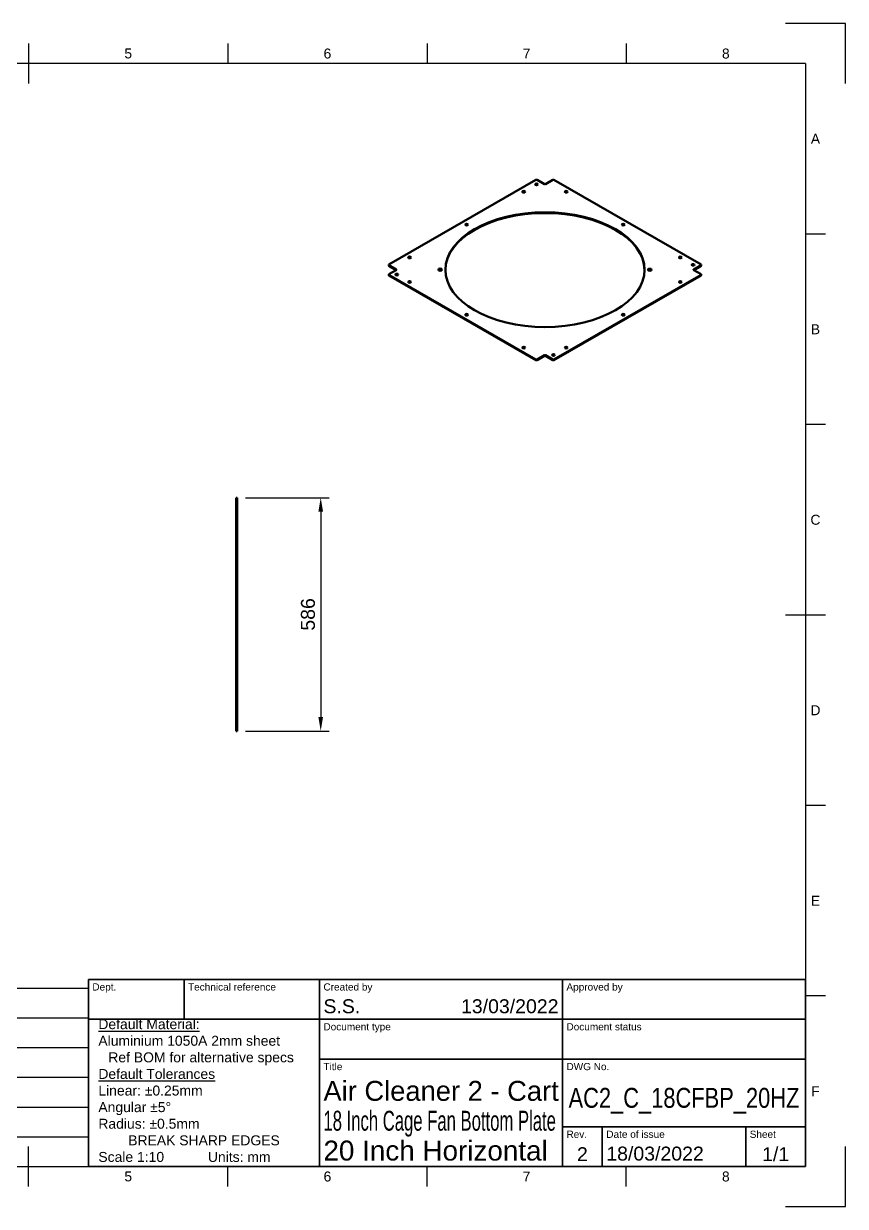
# Model space of a CAD drawing. Header units: millimetres. Extents: x 0 to 420, y 0 to 297.
# Drawn here: x 213.7 to 420, y 0 to 297 of the extents above; entities that cross this region are included whole.
import ezdxf
from ezdxf.enums import TextEntityAlignment as Align

# ---------------------------------------------------------------- set-up
doc = ezdxf.new("R2010")
doc.units = ezdxf.units.MM
doc.header["$LTSCALE"] = 0.75
for name, color, linetype, lineweight in [('Annotations', 7, 'Continuous', 25), ('BOM', 7, 'Continuous', 25), ('Border', 7, 'Continuous', 25), ('Dimensions', 7, 'Continuous', 25), ('TitleBlock', 7, 'Continuous', 35), ('Visible', 7, 'Continuous', 50), ('Visible Narrow', 7, 'Continuous', 25)]:
    doc.layers.add(name, color=color, linetype=linetype, lineweight=lineweight)
doc.styles.add('FusionTitle', font='arial.ttf')
doc.styles.get("Standard").update_dxf_attribs({"font": 'arial.ttf'})
doc.dimstyles.new('ISO-25', dxfattribs={"dimtxt": 3.5, "dimasz": 3.5, "dimexe": 2.1, "dimexo": 2.1, "dimgap": 1.4, "dimtad": 1, "dimzin": 12, "dimdsep": 46, "dimtxsty": 'Standard', "dimcen": 0, "dimclrd": 256, "dimclre": 256, "dimclrt": 256, "dimazin": 3, "dimtp": 0.1, "dimtm": 0.1, "dimtfac": 0.714286, "dimtmove": 0, "dimatfit": 3, "dimfxl": 1, "dimtzin": 12, "dimarcsym": 0})

# ---------------------------------------------------------------- blocks, each defined once
blk = doc.blocks.new('ISO_A3_SHEET')
at = {"layer": 'Border'}
for p, q in [((215, 292), (215, 282)), ((265, 292), (265, 287)), ((315, 292), (315, 287)), ((365, 292), (365, 287)), ((410, 287), (20, 287)), ((410, 287), (410, 10)), ((415, 244.16666), (410, 244.16666)), ((415, 196.33333), (410, 196.33333)), ((415, 148.5), (405, 148.5)), ((415, 100.66667), (410, 100.66667)), ((415, 52.83334), (410, 52.83334)), ((215, 5), (215, 15)), ((20, 10), (410, 10)), ((265, 5), (265, 10)), ((315, 5), (315, 10)), ((365, 5), (365, 10))]:
    blk.add_line(p, q, dxfattribs=at)
at = {"layer": 'Defpoints'}
for p, q in [((420, 297), (405, 297)), ((420, 282), (420, 297)), ((420, 0), (420, 15)), ((405, 0), (420, 0))]:
    blk.add_line(p, q, dxfattribs=at)
at = {"layer": 'Border', "style": 'FusionTitle'}
for s, p in [('5', (240, 289.5)), ('6', (290, 289.5)), ('7', (340, 289.5)), ('8', (390, 289.5)), ('A', (412.5, 268.08333)), ('B', (412.5, 220.25)), ('C', (412.5, 172.41667)), ('D', (412.5, 124.58334)), ('E', (412.5, 76.75001)), ('F', (412.5, 28.91668)), ('5', (240, 7.5)), ('6', (290, 7.5)), ('7', (340, 7.5)), ('8', (390, 7.5))]:
    blk.add_text(s, height=2.5, dxfattribs=at).set_placement(p, align=Align.MIDDLE)
blk = doc.blocks.new('ISO_TITLEBLOCK')
at = {"layer": 'TitleBlock'}
for p, q in [((0, 47), (-180, 47)), ((-180, 47), (-180, 0)), ((-156, 37), (-156, 47)), ((-122, 0), (-122, 47)), ((-61, 0), (-61, 47)), ((0, 0), (0, 47)), ((-180, 37), (0, 37)), ((-122, 27), (0, 27)), ((-61, 10), (0, 10)), ((-51, 0), (-51, 10)), ((-15, 0), (-15, 10)), ((-180, 0), (0, 0))]:
    blk.add_line(p, q, dxfattribs=at)
at = {"layer": 'TitleBlock', "style": 'FusionTitle'}
for s, p in [('Dept.', (-179, 46)), ('Technical reference', (-155, 46)), ('Created by', (-121, 46)), ('Approved by', (-60, 46)), ('Document type', (-121, 36)), ('Document status', (-60, 36)), ('Title', (-121, 26)), ('DWG No.', (-60, 26)), ('Rev.', (-60, 9)), ('Date of issue', (-50, 9)), ('Sheet', (-14, 9))]:
    blk.add_text(s, height=1.8, dxfattribs=at).set_placement(p, align=Align.TOP_LEFT)
for tag, height, p in [('DEPT', 3.5, (-179, 42)), ('TECHNICAL_REFERENCE', 3.5, (-155, 42)), ('CREATED_BY', 3.5, (-121, 42)), ('APPROVED_BY', 3.5, (-60, 42)), ('DOCUMENT_TYPE', 3.5, (-121, 32)), ('DOCUMENT_STATUS', 3.5, (-60, 32)), ('TITLE_1', 5, (-121, 21.5)), ('TITLE_2', 5, (-121, 14)), ('TITLE_3', 5, (-121, 6.5)), ('DATE_OF_ISSUE', 3.5, (-50, 5))]:
    blk.add_attdef(tag, text='', height=height, dxfattribs=at).set_placement(p, align=Align.TOP_LEFT)
for tag, p in [('CREATED_DATE', (-62, 42)), ('APPROVED_DATE', (-0.99, 42))]:
    blk.add_attdef(tag, text='', height=3.5, dxfattribs=at).set_placement(p, align=Align.TOP_RIGHT)
for tag, height, p in [('DRAWING_NUMBER', 5, (-30.5, 19.75)), ('REV', 3.5, (-56, 4.85)), ('SHEET', 3.5, (-7.5, 4.85))]:
    blk.add_attdef(tag, text='', height=height, dxfattribs=at).set_placement(p, align=Align.TOP_CENTER)
blk = doc.blocks.new('*D51')
at = {"layer": 'Defpoints', "color": 0, "transparency": 16777216}
for p in [(267.312696, 177.947081), (267.312696, 119.347081), (288.312696, 119.347081)]:
    blk.add_point(p, dxfattribs=at)
at = {"layer": 'Dimensions', "lineweight": -2, "transparency": 16777216}
for p, q in [((269.412696, 177.947081), (290.412696, 177.947081)), ((288.312696, 174.447081), (288.312696, 122.847081)), ((269.412696, 119.347081), (290.412696, 119.347081))]:
    blk.add_line(p, q, dxfattribs=at)
at = {"layer": 'Dimensions', "transparency": 16777216}
for points in [[(287.729363, 174.447081), (288.89603, 174.447081), (288.312696, 177.947081)], [(287.729363, 122.847081), (288.89603, 122.847081), (288.312696, 119.347081)]]:
    blk.add_solid(points, dxfattribs=at)
at = {"layer": 'Dimensions', "transparency": 16777216, "insert": (285.125691, 148.647081), "char_height": 3.5, "attachment_point": 5, "rotation": 90}
blk.add_mtext('586', dxfattribs=at)
blk = doc.blocks.new('*T38')
at = {"layer": 'BOM', "color": 0, "linetype": 'ByBlock', "lineweight": -2, "transparency": 16777216}
for p, q in [((0, 44.8), (210, 44.8)), ((0, 0), (0, 44.8)), ((19.110502, 0), (19.110502, 44.8)), ((59.479503, 0), (59.479503, 44.8)), ((210, 0), (210, 44.8)), ((0, 37.333333), (210, 37.333333)), ((0, 29.866667), (210, 29.866667)), ((0, 22.4), (210, 22.4)), ((0, 14.933333), (210, 14.933333)), ((0, 7.466667), (210, 7.466667)), ((0, 0), (210, 0))]:
    blk.add_line(p, q, dxfattribs=at)
at = {"layer": 'BOM', "color": 0, "transparency": 16777216, "char_height": 3.5, "attachment_point": 2}
for s, insert, width in [('Rev', (9.555251, 43.4), 16.310502), ('Date of issue', (39.295002, 43.4), 37.569001), ('Modification', (134.739751, 43.4), 147.720497), ('2', (9.555251, 35.933333), 16.310502), ('18/03/2022', (39.295002, 35.933333), 37.569001), ('Corrected hole position for angle brackets', (134.739751, 35.933333), 147.720497), ('1', (9.555251, 28.466667), 16.310502), ('13/03/2022', (39.295002, 28.466667), 37.569001)]:
    blk.add_mtext(s, dxfattribs=dict(at, insert=insert, width=width))

msp = doc.modelspace()

# ---------------------------------------------------------------- linework, layer by layer
at = {"layer": 'Visible', "extrusion": (1e-16, 0.817547, 0.575862)}
for p, q in [((305.429451, 236.51576, -1.792312), (342.340425, 257.771376, -31.968772)), ((344.461745, 256.712668, -30.46573), (342.623267, 257.771376, -31.968772)), ((344.744588, 256.712668, -30.46573), (346.583065, 257.771376, -31.968772)), ((383.776882, 236.51576, -1.792312), (346.865908, 257.771376, -31.968772)), ((305.370872, 236.270812, -1.791866), (305.370872, 236.434321, -1.676693)), ((307.267928, 235.294173, -0.058032), (305.429451, 236.352882, -1.561075)), ((307.26738, 235.130979, -0.173653), (305.429451, 236.189372, -1.676247)), ((307.267928, 235.131295, 0.173205), (305.429451, 234.072586, 1.676247)), ((381.938404, 235.294173, -0.058032), (383.776882, 236.352882, -1.561075)), ((381.938404, 235.131295, 0.173205), (383.776882, 234.072586, 1.676247)), ((381.938952, 235.130979, -0.173653), (383.776882, 236.189372, -1.676247)), ((383.835461, 236.434321, -1.676693), (383.835461, 236.270812, -1.791866)), ((305.370872, 233.991147, 1.791866), (305.370872, 233.827637, 1.676693)), ((342.340425, 212.654091, 32.083945), (305.429451, 233.909708, 1.907484)), ((305.429451, 233.746198, 1.792312), (342.340425, 212.490582, 31.968772)), ((346.865908, 212.654091, 32.083945), (383.776882, 233.909708, 1.907484)), ((346.865908, 212.490582, 31.968772), (383.776882, 233.746198, 1.792312)), ((383.835461, 233.827637, 1.676693), (383.835461, 233.991147, 1.791866)), ((342.623267, 212.654091, 32.083945), (344.461745, 213.7128, 30.580903)), ((344.461745, 213.549291, 30.46573), (342.623267, 212.490582, 31.968772)), ((344.744588, 213.7128, 30.580903), (346.583065, 212.654091, 32.083945)), ((346.583065, 212.490582, 31.968772), (344.744588, 213.549291, 30.46573))]:
    msp.add_line(p, q, dxfattribs=at)
at = {"layer": 'Visible', "extrusion": (1, 2.967e-13, 2.968e-13)}
for p, q in [((267.312696, 177.947081, 26.1), (267.112696, 177.947081, 26.1)), ((267.112696, 175.147081, 26.3), (267.112696, 177.747081, 26.3)), ((267.312696, 175.147081, 26.3), (267.312696, 177.747081, 26.3)), ((267.312696, 174.947081, 29.1), (267.112696, 174.947081, 29.1)), ((267.112696, 174.747081, 29.3), (267.112696, 122.547081, 29.3)), ((267.312696, 122.547081, 29.3), (267.312696, 174.747081, 29.3)), ((267.112696, 122.347081, 29.1), (267.312696, 122.347081, 29.1)), ((267.112696, 119.547081, 26.3), (267.112696, 122.147081, 26.3)), ((267.312696, 122.147081, 26.3), (267.312696, 119.547081, 26.3)), ((267.112696, 119.347081, 26.1), (267.312696, 119.347081, 26.1))]:
    msp.add_line(p, q, dxfattribs=at)
at = {"layer": 'Visible', "extrusion": (-1e-16, -0.817547, -0.575862)}
for centre, radius in [((342.482076, -172.596221, -192.330656), 0.35), ((339.264774, -169.379151, -192.330656), 0.35), ((349.941827, -169.379411, -192.330656), 0.35), ((344.603166, -135.402926, -192.330656), 25), ((324.945861, -155.060239, -192.330656), 0.349995), ((364.260739, -155.060498, -192.330656), 0.349994), ((310.626949, -140.741327, -192.330656), 0.35), ((378.579651, -140.741586, -192.330656), 0.35), ((381.796461, -137.524016, -192.330656), 0.35), ((307.409871, -133.281835, -192.330656), 0.35), ((310.62707, -130.064654, -192.330656), 0.35), ((378.579531, -130.064394, -192.330656), 0.35), ((324.945982, -115.745742, -192.330656), 0.349993), ((364.260618, -115.745482, -192.330656), 0.349992), ((339.264894, -101.426829, -192.330656), 0.35), ((346.724256, -98.209631, -192.330656), 0.35), ((349.941706, -101.42657, -192.330656), 0.35)]:
    msp.add_circle(centre, radius, dxfattribs=at)
at = {"layer": 'Visible', "extrusion": (1.9e-15, -0.817547, -0.575862)}
msp.add_circle((318.298924, -135.403371, -192.330656), 0.45, dxfattribs=at)
at = {"layer": 'Visible', "extrusion": (-1e-15, -0.817547, -0.575862)}
msp.add_circle((370.907409, -135.40248, -192.330656), 0.45, dxfattribs=at)
at = {"layer": 'Visible', "extrusion": (1e-16, 0.817547, 0.575862)}
for centre, radius, start, end in [((-342.482076, -172.596221, 192.130656), 0.35, 203.930407, 336.069593), ((-344.603166, -172.879585, 192.330656), 0.2, 45, 135), ((-344.603166, -135.402926, 192.130656), 25, 180.325372, 359.674628), ((-305.570872, -137.524246, 192.130656), 0.2, 0, 45), ((-307.126507, -135.402926, 192.330656), 0.2, 135, 225), ((-318.298924, -135.403371, 192.130656), 0.45, 198.390243, 341.609757), ((-370.907409, -135.40248, 192.130656), 0.45, 198.390243, 341.609757), ((-381.796461, -137.524016, 192.130656), 0.35, 203.930407, 336.069593), ((-382.079826, -135.402926, 192.330656), 0.2, 315, 45), ((-383.635461, -137.524246, 192.130656), 0.2, 135, 180), ((-305.570872, -133.281605, 192.130656), 0.2, 0, 45), ((-307.409871, -133.281835, 192.130656), 0.35, 203.930407, 336.069593), ((-383.635461, -133.281605, 192.130656), 0.2, 135, 180), ((-342.481846, -96.370631, 192.130656), 0.2, 45, 135), ((-344.603166, -97.926266, 192.330656), 0.2, 225, 315), ((-346.724256, -98.209631, 192.130656), 0.35, 203.930407, 336.069593), ((-346.724487, -96.370631, 192.130656), 0.2, 45, 135)]:
    msp.add_arc(centre, radius, start, end, dxfattribs=at)
at = {"layer": 'Visible', "extrusion": (-1e-16, -0.817547, -0.575862)}
for centre, radius, start, end in [((342.481846, -174.43522, -192.330656), 0.2, 225, 315), ((346.724487, -174.43522, -192.330656), 0.2, 225, 315), ((339.264774, -169.379151, -192.130656), 0.35, 203.930407, 336.069593), ((349.941827, -169.379411, -192.130656), 0.35, 203.930407, 336.069593), ((324.945861, -155.060239, -192.130656), 0.349995, 203.930796, 336.069204), ((364.260739, -155.060498, -192.130656), 0.349994, 203.930859, 336.069141), ((310.626949, -140.741327, -192.130656), 0.35, 203.930407, 336.069593), ((378.579651, -140.741586, -192.130656), 0.35, 203.930407, 336.069593), ((305.570872, -137.524246, -192.330656), 0.2, 135, 225), ((383.635461, -137.524246, -192.330656), 0.2, 315, 45), ((305.570872, -133.281605, -192.330656), 0.2, 135, 225), ((310.62707, -130.064654, -192.130656), 0.35, 203.930407, 336.069593), ((378.579531, -130.064394, -192.130656), 0.35, 203.930407, 336.069593), ((383.635461, -133.281605, -192.330656), 0.2, 315, 45), ((324.945982, -115.745742, -192.130656), 0.349993, 203.930937, 336.069063), ((364.260618, -115.745482, -192.130656), 0.349992, 203.93101, 336.06899), ((339.264894, -101.426829, -192.130656), 0.35, 203.930407, 336.069593), ((349.941706, -101.42657, -192.130656), 0.35, 203.930407, 336.069593), ((342.481846, -96.370631, -192.330656), 0.2, 45, 135), ((346.724487, -96.370631, -192.330656), 0.2, 45, 135)]:
    msp.add_arc(centre, radius, start, end, dxfattribs=at)
at = {"layer": 'Visible', "extrusion": (0, -0.817547, -0.575862)}
msp.add_arc((344.603166, -97.926266, -192.130656), 0.2, 225, 315, dxfattribs=at)
at = {"layer": 'Visible', "extrusion": (1, 2.967e-13, 2.968e-13)}
for centre, start, end in [((177.747081, 26.1, 267.112696), 0, 90), ((174.747081, 29.1, 267.112696), 0, 90), ((175.147081, 26.5, 267.312696), 180, 270), ((122.547081, 29.1, 267.112696), 90, 180), ((122.147081, 26.5, 267.312696), 270, 0), ((119.547081, 26.1, 267.112696), 90, 180)]:
    msp.add_arc(centre, 0.2, start, end, dxfattribs=at)
at = {"layer": 'Visible', "extrusion": (-1, -2.966e-13, -2.968e-13)}
for centre in [(-177.747081, 26.1, -267.312696), (-174.747081, 29.1, -267.312696)]:
    msp.add_arc(centre, 0.2, 90, 180, dxfattribs=at)
at = {"layer": 'Visible', "extrusion": (-1, -2.967e-13, -2.968e-13)}
for centre, start, end in [((-175.147081, 26.5, -267.112696), 270, 0), ((-122.147081, 26.5, -267.112696), 180, 270), ((-122.547081, 29.1, -267.312696), 0, 90), ((-119.547081, 26.1, -267.312696), 0, 90)]:
    msp.add_arc(centre, 0.2, start, end, dxfattribs=at)
at = {"layer": 'Visible Narrow', "extrusion": (1e-16, 0.817547, 0.575862)}
for p, q in [((305.429451, 236.189372, -1.676247), (305.429451, 236.352882, -1.561075)), ((307.267928, 235.294173, -0.058032), (307.267928, 235.131295, -0.17276)), ((381.938404, 235.131295, -0.17276), (381.938404, 235.294173, -0.058032)), ((383.776882, 236.352882, -1.561075), (383.776882, 236.189372, -1.676247)), ((305.429451, 233.746198, 1.792312), (305.429451, 233.909708, 1.907484)), ((383.776882, 233.909708, 1.907484), (383.776882, 233.746198, 1.792312)), ((342.340425, 212.654091, 32.083945), (342.340425, 212.490582, 31.968772)), ((342.623267, 212.490582, 31.968772), (342.623267, 212.654091, 32.083945)), ((344.461745, 213.7128, 30.580903), (344.461745, 213.549291, 30.46573)), ((344.744588, 213.549291, 30.46573), (344.744588, 213.7128, 30.580903)), ((346.583065, 212.654091, 32.083945), (346.583065, 212.490582, 31.968772)), ((346.865908, 212.490582, 31.968772), (346.865908, 212.654091, 32.083945))]:
    msp.add_line(p, q, dxfattribs=at)

# ---------------------------------------------------------------- block references
msp.add_blockref('*T38', (20, 10))
at = {"layer": 'Border'}
msp.add_blockref('ISO_A3_SHEET', (0, 0), dxfattribs=at)
at = {"layer": 'TitleBlock'}
ref = msp.add_blockref('ISO_TITLEBLOCK', (410, 10), dxfattribs=at)
ref.add_attrib('DATE_OF_ISSUE', '18/03/2022', dxfattribs={"height": 3.5, "style": 'FusionTitle'}).set_placement((360, 15), align=Align.TOP_LEFT)
ref.add_attrib('REV', '2', dxfattribs={"height": 3.5, "style": 'FusionTitle'}).set_placement((354, 14.85), align=Align.TOP_CENTER)
ref.add_attrib('TITLE_3', '20 Inch Horizontal', dxfattribs={"height": 5, "style": 'FusionTitle'}).set_placement((289, 16.5), align=Align.TOP_LEFT)
ref.add_attrib('CREATED_DATE', '13/03/2022', dxfattribs={"height": 3.5, "style": 'FusionTitle'}).set_placement((348, 52), align=Align.TOP_RIGHT)
ref.add_attrib('SHEET', '1/1', dxfattribs={"height": 3.5, "style": 'FusionTitle'}).set_placement((402.5, 14.85), align=Align.TOP_CENTER)
ref.add_attrib('TITLE_2', '18 Inch Cage Fan Bottom Plate', dxfattribs={"height": 5, "style": 'FusionTitle', "width": 0.598903}).set_placement((289, 24), align=Align.TOP_LEFT)
ref.add_attrib('DRAWING_NUMBER', 'AC2_C_18CFBP_20HZ', dxfattribs={"height": 5, "style": 'FusionTitle', "width": 0.785663}).set_placement((379.5, 29.751432), align=Align.TOP_CENTER)
ref.add_attrib('TITLE_1', 'Air Cleaner 2 - Cart', dxfattribs={"height": 5, "style": 'FusionTitle', "width": 0.98161}).set_placement((289, 31.5), align=Align.TOP_LEFT)
ref.add_attrib('CREATED_BY', 'S.S.', dxfattribs={"height": 3.5, "style": 'FusionTitle'}).set_placement((289, 52), align=Align.TOP_LEFT)

# ---------------------------------------------------------------- texts
at = {"layer": 'Annotations', "insert": (230, 47), "char_height": 2.5, "attachment_point": 1}
msp.add_mtext_dynamic_manual_height_columns('\\pi-2.5,l5;{\\LDefault Material: ^J}Aluminium 1050A 2mm sheet\\P\\pi2.5,l2.5;Ref BOM for alternative specs\\P\\pi-2.5,l5;{\\LDefault Tolerances^J}Linear: ±0.25mm ^JAngular ±5° ^JRadius: ±0.5mm\\P\\pi0,l0;^IBREAK SHARP EDGES\\P\\pl2.5;Scale 1:10^I^IUnits: mm', width=58, gutter_width=17.5, heights=[0], dxfattribs=at)

# ---------------------------------------------------------------- dimensions: what is measured, and where the dimension line sits
at = {"layer": 'Dimensions'}
dim = msp.add_linear_dim(base=(288.312696, 119.347081), p1=(267.312696, 177.947081), p2=(267.312696, 119.347081), angle=90, dimstyle='ISO-25', override={"dimlfac": 10, "dimclrd": 256, "dimclre": 256}, dxfattribs=at)
dim.commit()
dim.dimension.update_dxf_attribs({"geometry": '*D51', "text_midpoint": (285.125691, 148.647081)})

doc.saveas('drawing.dxf')
